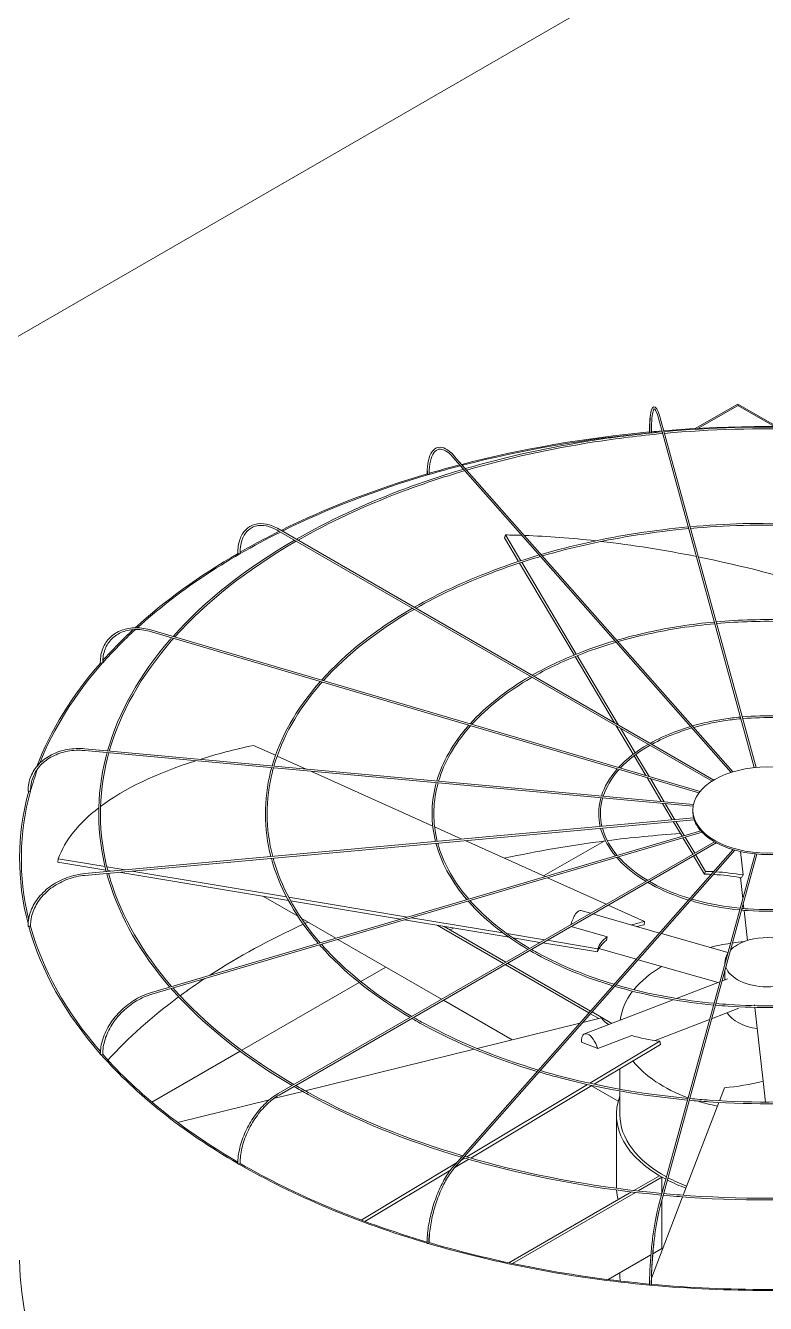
# Model space of a CAD drawing. Header units: millimetres. Extents: x -312439 to 477422, y -331570 to 212570.
# Drawn here: x 396874.3 to 397133.7, y 94180 to 94627.9 of the extents above; entities that cross this region are included whole.
import ezdxf

# ---------------------------------------------------------------- set-up
doc = ezdxf.new("R2010")
doc.units = ezdxf.units.MM

msp = doc.modelspace()

# ---------------------------------------------------------------- linework, layer by layer
at = {"color": 0, "linetype": 'Continuous', "lineweight": 0, "extrusion": (8.40036e-17, 0.816497, 0.57735)}
for p, q in [((397721.378, 95009.612), (395796.694, 93898.395)), ((397109.06, 94486.654), (397123.987, 94495.272)), ((397124.42, 94495.022), (397110.018, 94486.707)), ((397137.702, 94487.354), (397123.987, 94495.272)), ((397136.826, 94487.36), (397123.987, 94494.772)), ((397096.162, 94490.285), (397129.756, 94367.83)), ((397096.753, 94490.447), (397130.374, 94367.89)), ((397121.654, 94366.165), (397024.155, 94476.643)), ((397024.614, 94477.048), (397122.295, 94366.364)), ((396962.921, 94450.863), (397114.954, 94363.087)), ((396963.228, 94451.394), (397115.545, 94363.453)), ((397042.154, 94448.42), (397042.524, 94449.387)), ((397047.117, 94440.08), (397042.154, 94448.42)), ((397042.524, 94449.387), (397047.908, 94440.339)), ((397066.617, 94407.305), (397047.437, 94439.541)), ((397048.229, 94439.8), (397067.38, 94407.613)), ((397110.375, 94358.976), (396918.444, 94415.438)), ((397110.784, 94359.494), (396918.617, 94416.025)), ((397080.759, 94383.537), (397066.934, 94406.773)), ((397067.697, 94407.081), (397082.2, 94382.705)), ((397087.325, 94372.502), (397081.4, 94382.459)), ((397082.841, 94381.628), (397087.98, 94372.991)), ((396961.965, 94372.14), (396954.207, 94375.631)), ((397108.325, 94354.315), (396895.085, 94373.815)), ((397108.439, 94354.92), (396895.14, 94374.425)), ((396972.633, 94367.338), (396962.525, 94371.887)), ((397091.729, 94365.1), (397087.64, 94371.972)), ((397088.295, 94372.462), (397092.875, 94364.763)), ((397017.062, 94347.342), (396974.348, 94366.567)), ((397097.173, 94355.95), (397092.19, 94364.326)), ((397093.336, 94363.989), (397098.173, 94355.859)), ((397101.01, 94349.502), (397097.56, 94355.3)), ((397098.56, 94355.208), (397101.907, 94349.584)), ((397108.223, 94352.481), (397108.223, 94352.981)), ((397108.526, 94350.189), (396895.085, 94330.671)), ((397108.707, 94349.591), (396895.14, 94330.061)), ((397104.426, 94343.76), (397101.357, 94348.919)), ((397102.254, 94349.001), (397105.231, 94343.996)), ((397111.014, 94345.698), (396918.444, 94289.048)), ((397111.473, 94345.194), (396918.617, 94288.461)), ((397027.25, 94342.757), (397017.713, 94347.049)), ((397105.554, 94343.453), (397108.868, 94337.885)), ((397115.775, 94341.873), (396962.921, 94253.623)), ((396963.228, 94253.092), (397116.395, 94341.523)), ((397024.155, 94227.843), (397122.331, 94339.088)), ((397024.614, 94227.438), (397122.982, 94338.9)), ((397056.408, 94329.634), (397028.385, 94342.246)), ((397055.901, 94329.862), (397077.093, 94342.097)), ((397108.164, 94337.478), (397104.75, 94343.216)), ((396885.637, 94334.712), (396885.801, 94335.858)), ((396902.492, 94331.906), (396885.637, 94334.712)), ((396885.801, 94335.858), (396902.188, 94333.129)), ((397096.162, 94214.201), (397130.016, 94337.606)), ((397130.636, 94337.55), (397096.753, 94214.039)), ((397112.308, 94330.513), (397108.477, 94336.952)), ((397109.181, 94337.358), (397112.678, 94331.48)), ((397125.831, 94330.205), (397124.918, 94338.414)), ((396902.845, 94333.02), (396909.2, 94331.962)), ((396904.654, 94331.546), (396903.152, 94331.796)), ((396966.47, 94321.255), (396907.038, 94331.149)), ((396911.584, 94331.565), (396965.788, 94322.541)), ((397112.308, 94330.513), (397112.678, 94331.48)), ((397077.856, 94319.98), (397057.266, 94329.248)), ((397124.888, 94329.334), (397125.712, 94321.917)), ((396969.733, 94315.792), (396957.76, 94322.705)), ((396966.544, 94322.415), (397008.26, 94315.47)), ((397005.714, 94314.721), (396967.238, 94321.127)), ((397068.978, 94317.742), (397072.324, 94316.786)), ((397073.143, 94316.552), (397096.543, 94309.867)), ((397091.329, 94313.917), (397078.545, 94319.671)), ((397125.895, 94320.27), (397126.1, 94318.429)), ((397126.169, 94317.809), (397127.344, 94307.243)), ((396983.107, 94308.071), (396970.925, 94315.104)), ((397043.794, 94308.381), (397007.1, 94314.49)), ((397009.645, 94315.239), (397041.675, 94309.907)), ((397018.616, 94312.573), (397041.821, 94299.175)), ((397042.687, 94299.676), (397021.05, 94312.168)), ((397065.574, 94312.182), (397078.197, 94308.576)), ((397091.164, 94312.772), (397091.329, 94313.917)), ((397020.168, 94286.674), (396983.84, 94307.648)), ((397023.152, 94310.954), (397024.314, 94311.624)), ((397043.018, 94309.683), (397056.215, 94307.486)), ((397054.639, 94306.576), (397045.217, 94308.144)), ((397097.195, 94309.681), (397120.527, 94303.015)), ((397074.75, 94303.228), (397055.589, 94306.417)), ((397057.166, 94307.328), (397074.914, 94304.373)), ((397074.75, 94303.228), (397074.914, 94304.373)), ((397075.315, 94304.434), (397088.439, 94300.685)), ((397042.433, 94298.822), (397071.821, 94281.855)), ((397072.406, 94282.517), (397043.3, 94299.322)), ((397089.092, 94300.498), (397117.046, 94292.512)), ((397119.482, 94299.634), (397119.482, 94299.205)), ((396991.815, 94292.861), (397000.633, 94297.952)), ((397119.482, 94296.89), (397119.482, 94293.449)), ((396950.095, 94268.775), (396991.246, 94292.533)), ((397102.488, 94286.912), (397117.716, 94292.77)), ((397118.426, 94293.043), (397120.371, 94293.791)), ((397044.882, 94272.405), (397020.78, 94286.32)), ((397070.264, 94274.517), (397101.361, 94286.479)), ((397072.362, 94281.542), (397075.238, 94279.882)), ((397079.866, 94278.21), (397072.947, 94282.205)), ((397114.794, 94279.801), (397124.34, 94283.473)), ((397129.883, 94284.409), (397129.856, 94284.652)), ((397132.831, 94257.895), (397129.951, 94283.795)), ((397068.648, 94278.259), (397032.631, 94269.387)), ((397076.171, 94280.112), (397069.692, 94278.516)), ((397077.873, 94278.361), (397078.826, 94277.811)), ((397094.967, 94272.174), (397114.084, 94279.528)), ((397072.102, 94257.217), (397096.693, 94271.937)), ((397074.89, 94269.355), (397086.823, 94273.945)), ((397096.899, 94270.805), (397096.693, 94271.937)), ((396918.63, 94250.608), (396949.517, 94268.441)), ((397031.627, 94269.14), (396972.358, 94254.541)), ((397069.194, 94271.624), (397074.89, 94269.355)), ((397096.899, 94270.805), (397073.642, 94256.884)), ((397082.657, 94255.124), (397082.657, 94262.281)), ((396971.485, 94254.326), (396961.292, 94251.815)), ((397028.959, 94231.393), (397071.336, 94256.759)), ((397072.871, 94256.423), (397030.373, 94230.985)), ((397082.072, 94250.933), (397072.72, 94256.333)), ((397082.657, 94246.192), (397082.657, 94254.502)), ((397119.3, 94255.631), (397117.561, 94251.093)), ((397132.831, 94257.895), (397133.639, 94250.629)), ((396959.845, 94251.459), (396927.585, 94243.513)), ((397117.331, 94250.492), (397104.876, 94217.984)), ((397081.433, 94221.189), (397081.433, 94246.192)), ((396992.015, 94209.28), (397025.416, 94229.272)), ((397029.653, 94230.554), (397024.801, 94227.649)), ((397027.148, 94230.309), (397028.243, 94230.964)), ((397023.227, 94226.708), (396993.308, 94208.798)), ((397096.533, 94224.796), (397087.591, 94219.633)), ((397089.033, 94219.466), (397097.399, 94224.296)), ((397097.399, 94224.296), (397096.533, 94224.796)), ((397097.399, 94224.296), (397097.399, 94218.707)), ((397086.705, 94219.122), (397043.719, 94194.304)), ((397044.986, 94194.036), (397088.143, 94218.952)), ((397104.647, 94217.387), (397093.725, 94188.88)), ((397097.399, 94216.392), (397097.399, 94199.293)), ((397093.53, 94197.059), (397078.56, 94188.416)), ((397097.399, 94199.293), (397094.195, 94197.443)), ((397082.657, 94189.796), (397082.657, 94190.782)), ((397093.047, 94187.11), (397092.944, 94186.842))]:
    msp.add_line(p, q, dxfattribs=at)
at = {"color": 0, "linetype": 'Continuous', "lineweight": 0}
for centre, major_axis, ratio, start_param, end_param in [((397134.457, 94335.97), (-262.225, 0), 0.5773503, 4.5737285, 4.8518651), ((397134.457, 94335.97), (-262.225, 0), 0.5773503, 4.8709744, 5.1337903), ((397134.457, 94335.97), (-261.613, 0), 0.5773503, 4.8702538, 5.1336735), ((397093.352, 94485.477), (0.306, 0), 0.5773503, 3.1415927, 3.7072911), ((397093.4, 94485.303), (0.306, 0.001), 0.5647458, 3.2969897, 4.867786), ((397093.4, 94485.303), (0.306, 0.001), 0.5647458, 4.867786, 6.2831853), ((397134.457, 94335.97), (-261.613, 0), 0.5773503, 4.8601846, 4.8693633), ((397134.457, 94335.97), (-262.225, 0), 0.5773503, 4.8542575, 4.8684283), ((397134.457, 94335.97), (-261.613, 0), 0.5773503, 5.1364588, 5.1836819), ((397134.457, 94335.97), (-262.225, 0), 0.5773503, 5.1365691, 5.1818933), ((397134.457, 94335.97), (-262.225, 0), 0.5773503, 5.1849758, 5.420347), ((397134.457, 94335.97), (-261.613, 0), 0.5773503, 5.183912, 5.4201653), ((397015.371, 94470.849), (0.306, 0), 0.5773503, 3.1415927, 4.134446), ((397015.51, 94470.691), (0.306, 0.003), 0.5659728, 3.6079382, 5.1787345), ((397015.51, 94470.691), (0.306, 0.003), 0.5659728, 5.1787345, 6.2831853), ((397134.457, 94335.97), (-261.613, 0), 0.5773503, 5.4234857, 5.718128), ((397134.457, 94335.97), (-262.225, 0), 0.5773503, 5.4236595, 5.4949761), ((397134.828, 94294.254), (-236.033, 90.421), 0.5343599, 5.2814302, 5.3074736), ((397134.828, 94294.254), (-236.033, 90.421), 0.5343599, 5.1688261, 5.2776752), ((397134.828, 94294.254), (-236.033, 90.421), 0.5343599, 5.0198116, 5.1604272), ((397134.457, 94335.97), (-262.225, 0), 0.5773503, 5.4989549, 5.7196003), ((396949.036, 94443.023), (0.306, 0), 0.5773503, 3.1415927, 4.450555), ((396949.253, 94442.898), (0.306, 0.004), 0.5683066, 3.9193388, 5.4901351), ((396949.253, 94442.898), (0.306, 0.004), 0.5683066, 5.4901351, 6.2831853), ((397134.828, 94294.254), (-236.033, 90.421), 0.5343599, 4.8289255, 5.0170065), ((397134.457, 94335.97), (-261.613, 0), 0.5773503, 5.7230202, 5.8115447), ((397134.457, 94335.97), (-262.225, 0), 0.5773503, 5.7247725, 5.8068149), ((397134.457, 94335.97), (-262.225, 0), 0.5773503, 5.8129334, 6.0685314), ((397134.457, 94335.97), (-261.613, 0), 0.5773503, 5.8119417, 6.0598961), ((396900.841, 94404.725), (0.306, 0), 0.5773503, 3.1415927, 4.7647143), ((396901.114, 94404.645), (0.306, 0.005), 0.5715189, 4.2314546, 5.8022509), ((396901.114, 94404.645), (0.306, 0.005), 0.5715189, 5.8022509, 6.2831853), ((397134.622, 94294.432), (-250.189, 35.961), 0.3284711, 5.5638228, 5.6785471), ((397134.622, 94294.432), (-250.189, 35.961), 0.3284711, 5.6885713, 5.965771), ((397134.457, 94335.97), (-261.613, 0), 0.5773503, 6.0736106, 6.1250005), ((397134.457, 94335.97), (-262.225, 0), 0.5773503, 6.126925, 6.4343205), ((397134.457, 94335.97), (-261.613, 0), 0.5773503, 6.1262297, 6.4235661), ((396875.504, 94359.702), (0.306, 0), 0.5773503, 3.1415927, 5.0788735), ((396875.806, 94359.675), (0.306, 0.006), 0.5752952, 4.5444916, 6.1152879), ((396875.806, 94359.675), (0.306, 0.006), 0.5752952, 6.1152879, 6.2831853), ((397134.622, 94294.432), (-250.189, 35.961), 0.3284711, 5.9728515, 6.2156373), ((397134.349, 94352.481), (-26.126, 0), 0.5773503, 0, 0.1535113), ((397134.349, 94352.481), (-26.126, 0), 0.5773503, 0.160648, 0.4676706), ((397134.457, 94194.73), (-261.613, 0), 0.5773503, 4.8296672, 4.9289778), ((397134.349, 94352.481), (-26.126, 0), 0.5773503, 0.4748072, 0.7818298), ((397134.457, 94194.73), (-261.613, 0), 0.5773503, 4.9315023, 5.0730373), ((397134.349, 94352.481), (-26.126, 0), 0.5773503, 0.7889665, 1.0959891), ((397134.349, 94352.481), (-26.126, 0), 0.5773503, 1.1031258, 1.4101484), ((397134.349, 94352.481), (-26.126, 0), 0.5773503, 1.417285, 1.7243076), ((397134.457, 94293.287), (-56.639, 21.698), 0.5343599, 5.2632147, 5.3074736), ((397134.828, 94294.254), (56.639, -21.698), 0.5343599, 2.113134, 2.1658809), ((397134.457, 94293.287), (-56.639, 21.698), 0.5343599, 5.0728277, 5.2488944), ((397134.828, 94294.254), (56.639, -21.698), 0.5343599, 1.92896, 2.0989228), ((397067.459, 94312.427), (1.518, 5.315), 0.3621096, 0, 1.5955332), ((396875.504, 94312.363), (0.306, 0), 0.5773503, 3.1415927, 5.3930328), ((397134.457, 94335.97), (-262.225, 0), 0.5773503, 0.15775, 0.4689102), ((396875.806, 94312.391), (0.306, 0.006), 0.5792658, 4.8585762, 6.2831853), ((397134.457, 94335.97), (-261.613, 0), 0.5773503, 0.1573017, 0.4645126), ((397134.457, 94194.73), (-261.613, 0), 0.5773503, 5.3840325, 5.5566031), ((397134.457, 94194.73), (-261.613, 0), 0.5773503, 5.3759613, 5.381266), ((397134.622, 94294.432), (-60.036, 8.629), 0.3284711, 5.5638228, 5.6832782), ((397134.457, 94293.287), (-60.036, 8.629), 0.3284711, 5.5638228, 5.6281345), ((397134.622, 94294.432), (-60.036, 8.629), 0.3284711, 5.9787164, 6.2156373), ((397134.457, 94299.634), (-14.976, 0), 0.5773503, 3.6916997, 5.4977871), ((397134.457, 94293.287), (-60.036, 8.629), 0.3284711, 5.9809914, 6.2156373), ((397134.457, 94277.322), (-51.8, 0), 0.5773503, 4.9668384, 5.1151413), ((397134.457, 94299.634), (-14.976, 0), 0.5773503, 5.4977871, 5.7722245), ((397134.457, 94277.322), (-51.8, 0), 0.5773503, 4.8725497, 4.9536635), ((397134.457, 94299.634), (-14.976, 0), 0.5773503, 5.9253681, 6.3268432), ((397134.457, 94277.322), (-51.8, 0), 0.5773503, 5.5125312, 5.8454489), ((397134.457, 94299.634), (-14.976, 0), 0.5773503, 0.1968015, 2.9056449), ((397134.457, 94194.73), (-261.613, 0), 0.5773503, 5.5668053, 5.6187776), ((397134.457, 94194.73), (-261.613, 0), 0.5773503, 5.6218563, 5.7966666), ((397134.457, 94277.322), (-51.8, 0), 0.5773503, 5.864801, 6.2160224), ((397134.457, 94284.727), (-14.976, 0), 0.5773503, 0.3310244, 1.3226651), ((397134.252, 94294.418), (-59.674, -10.853), 0.3443205, 0.1772511, 0.3142745), ((397072.248, 94269.358), (-1.984, 5.159), 0.4527097, 4.5393785, 7.2340672), ((397134.252, 94294.418), (-59.674, -10.853), 0.3443205, 0.5921448, 0.8290657), ((396900.841, 94267.341), (0.306, 0), 0.5773503, 3.1415927, 5.7071921), ((397134.457, 94335.97), (-262.225, 0), 0.5773503, 0.4717795, 0.7837457), ((396901.114, 94267.421), (0.306, 0.005), 0.5830421, 5.1737369, 6.2831853), ((397134.457, 94335.97), (-261.613, 0), 0.5773503, 0.4715588, 0.781436), ((397134.457, 94277.322), (-51.8, 0), 0.5773503, 0.4237953, 1.0021877), ((397134.087, 94294.226), (-56.425, -22.248), 0.5660586, 1.0925617, 1.3294826), ((397134.457, 94246.192), (-53.025, 0), 0.5773503, 6.0678252, 7.1147249), ((397134.457, 94277.322), (-51.8, 0), 0.5773503, 1.0153625, 1.0203014), ((397134.457, 94277.322), (-51.8, 0), 0.5773503, 1.0757224, 1.2236785), ((397134.457, 94246.192), (51.8, 0), 0.5773503, 3.1415927, 3.9574848), ((396949.036, 94229.042), (0.306, 0), 0.5773503, 3.1415927, 6.0213513), ((397134.457, 94335.97), (-262.225, 0), 0.5773503, 0.7858257, 1.0981183), ((396949.253, 94229.167), (0.306, 0.004), 0.5862544, 5.4898935, 6.2831853), ((397134.457, 94335.97), (-261.613, 0), 0.5773503, 0.7858227, 1.096892), ((397134.457, 94246.192), (-53.025, 0), 0.5773503, 0.8456372, 1.0001122), ((397134.457, 94246.192), (51.8, 0), 0.5773503, 3.9720631, 4.1329788), ((397134.457, 94221.189), (53.025, 0), 0.5773503, 3.1415927, 3.1671433), ((397134.457, 94221.189), (53.025, 0), 0.5773503, 3.1875095, 3.2970925), ((397015.371, 94201.217), (-0.306, 0), 0.5773503, 0, 3.1415927), ((397134.457, 94335.97), (-262.225, 0), 0.5773503, 1.0998851, 1.4125333), ((397015.51, 94201.374), (-0.306, -0.003), 0.5885883, 2.6652649, 3.1415927), ((397134.457, 94335.97), (-261.613, 0), 0.5773503, 1.1000981, 1.4118355), ((397134.457, 94221.189), (53.025, 0), 0.5773503, 3.9385413, 3.9453811), ((397134.457, 94195.23), (262.225, 0), 0.5773503, 3.1415927, 5.4977871), ((397134.457, 94189.796), (51.8, 0), 0.5773503, 3.1415927, 3.2048035), ((397093.352, 94186.588), (-0.306, 0), 0.5773503, 0, 3.1415927), ((397093.4, 94186.763), (-0.306, -0.001), 0.5898153, 2.9827557, 3.1415927), ((397134.457, 94335.97), (-261.613, 0), 0.5773503, 1.41439, 1.726367), ((397134.457, 94335.97), (-262.225, 0), 0.5773503, 1.4139544, 1.727034)]:
    msp.add_ellipse(centre, major_axis=major_axis, ratio=ratio, start_param=start_param, end_param=end_param, dxfattribs=at)
msp.add_ellipse((397134.349, 94352.981), major_axis=(26.126, 0), ratio=0.5773503, dxfattribs=at)
for points, knots in [([(397093.046, 94485.477), (397093.046, 94487.181), (397093.097, 94488.698), (397093.3, 94491.216), (397093.45, 94492.216), (397093.851, 94493.638), (397094.077, 94494.153), (397094.862, 94494.268), (397095.11, 94494.121), (397095.662, 94493.535), (397095.969, 94492.881), (397096.449, 94491.499), (397096.601, 94491.001), (397096.753, 94490.447)], [4.712389, 4.712389, 4.712389, 4.712389, 5.0265482, 5.0265482, 5.3407075, 5.3407075, 5.6548668, 5.6548668, 5.8236028, 5.8236028, 6.1377621, 6.1377621, 6.2831853, 6.2831853, 6.2831853, 6.2831853]), ([(397093.428, 94491.613), (397093.418, 94491.553), (397093.41, 94491.491), (397093.258, 94490.404), (397093.163, 94489.1), (397093.1, 94486.863), (397093.091, 94486.103), (397093.094, 94485.302)], [1.10131175, 1.10131175, 1.10131175, 1.10131175, 1.12076762, 1.12076762, 1.43803566, 1.43803566, 1.5863026, 1.5863026, 1.5863026, 1.5863026]), ([(397096.162, 94490.285), (397095.844, 94491.445), (397095.525, 94492.337), (397094.969, 94493.418), (397094.719, 94493.568), (397094.693, 94493.568), (397094.488, 94493.419), (397094.136, 94492.254), (397093.991, 94491.404), (397093.781, 94489.161), (397093.719, 94487.731), (397093.706, 94485.842), (397093.705, 94485.575), (397093.706, 94485.304)], [0, 0, 0, 0, 0.3152669, 0.3152669, 0.6094726, 0.6094726, 0.9267406, 0.9267406, 1.2208373, 1.2208373, 1.5356304, 1.5356304, 1.5863402, 1.5863402, 1.5863402, 1.5863402]), ([(397170.606, 94485.567), (397163.112, 94486.245), (397155.56, 94486.713), (397131.332, 94487.528), (397114.574, 94487.058), (397098.092, 94485.567)], [5.342386, 5.342386, 5.342386, 5.342386, 5.43953692, 5.43953692, 5.65318828, 5.65318828, 5.65318828, 5.65318828]), ([(397170.442, 94484.967), (397162.924, 94485.645), (397155.348, 94486.111), (397131.229, 94486.91), (397114.607, 94486.441), (397098.256, 94484.967)], [5.34285963, 5.34285963, 5.34285963, 5.34285963, 5.44045758, 5.44045758, 5.65271466, 5.65271466, 5.65271466, 5.65271466]), ([(397097.472, 94485.511), (397089.465, 94484.774), (397081.525, 94483.797), (397058.098, 94480.171), (397042.936, 94476.823), (397028.529, 94472.612)], [5.65586592, 5.65586592, 5.65586592, 5.65586592, 5.75969853, 5.75969853, 5.96646224, 5.96646224, 5.96646224, 5.96646224]), ([(397097.637, 94484.911), (397089.56, 94484.17), (397081.55, 94483.184), (397058.229, 94479.566), (397043.233, 94476.258), (397028.977, 94472.104)], [5.65539644, 5.65539644, 5.65539644, 5.65539644, 5.76029586, 5.76029586, 5.96514032, 5.96514032, 5.96514032, 5.96514032]), ([(397015.065, 94470.849), (397015.065, 94472.564), (397015.215, 94474.113), (397015.812, 94476.739), (397016.256, 94477.817), (397017.437, 94479.402), (397018.186, 94479.908), (397019.826, 94480.192), (397020.686, 94480.019), (397022.499, 94479.099), (397023.464, 94478.313), (397024.488, 94477.19), (397024.551, 94477.12), (397024.614, 94477.048)], [4.712389, 4.712389, 4.712389, 4.712389, 5.0265482, 5.0265482, 5.3407075, 5.3407075, 5.6548668, 5.6548668, 5.9484515, 5.9484515, 6.2626108, 6.2626108, 6.2831853, 6.2831853, 6.2831853, 6.2831853]), ([(397024.155, 94476.643), (397023.24, 94477.679), (397022.332, 94478.445), (397020.649, 94479.367), (397019.883, 94479.523), (397018.542, 94479.288), (397017.945, 94478.894), (397016.918, 94477.495), (397016.501, 94476.491), (397015.949, 94473.988), (397015.809, 94472.497), (397015.815, 94470.79), (397015.816, 94470.742), (397015.816, 94470.694)], [0, 0, 0, 0, 0.3146448, 0.3146448, 0.6289116, 0.6289116, 0.9461796, 0.9461796, 1.2634477, 1.2634477, 1.5772832, 1.5772832, 1.5863402, 1.5863402, 1.5863402, 1.5863402]), ([(397027.881, 94472.421), (397020.207, 94470.161), (397012.749, 94467.656), (396992.517, 94459.968), (396980.34, 94454.26), (396969.263, 94447.909)], [5.96956861, 5.96956861, 5.96956861, 5.96956861, 6.07987049, 6.07987049, 6.27966483, 6.27966483, 6.27966483, 6.27966483]), ([(397028.328, 94471.914), (397020.555, 94469.632), (397013.003, 94467.099), (396992.853, 94459.437), (396980.827, 94453.809), (396969.877, 94447.555)], [5.96825255, 5.96825255, 5.96825255, 5.96825255, 6.08012371, 6.08012371, 6.27780239, 6.27780239, 6.27780239, 6.27780239]), ([(397015.213, 94471.703), (397015.207, 94471.499), (397015.204, 94471.292), (397015.202, 94470.953), (397015.203, 94470.822), (397015.204, 94470.69)], [7.805980691, 7.805980691, 7.805980691, 7.805980691, 7.845140151, 7.845140151, 7.869416781, 7.869416781, 7.869416781, 7.869416781]), ([(396948.73, 94443.023), (396948.73, 94444.749), (396948.966, 94446.344), (396949.9, 94449.123), (396950.598, 94450.307), (396952.397, 94452.127), (396953.495, 94452.763), (396955.963, 94453.414), (396957.33, 94453.431), (396960.195, 94452.862), (396961.694, 94452.274), (396963.201, 94451.409), (396963.214, 94451.401), (396963.228, 94451.394)], [0, 0, 0, 0, 0.3141593, 0.3141593, 0.6283185, 0.6283185, 0.9411039, 0.9411039, 1.2538555, 1.2538555, 1.5680148, 1.5680148, 1.5707963, 1.5707963, 1.5707963, 1.5707963]), ([(396962.921, 94450.863), (396961.484, 94451.693), (396960.052, 94452.254), (396957.353, 94452.789), (396956.086, 94452.764), (396953.835, 94452.15), (396952.848, 94451.563), (396951.225, 94449.869), (396950.59, 94448.761), (396949.745, 94446.113), (396949.536, 94444.576), (396949.559, 94442.902)], [4.712389, 4.712389, 4.712389, 4.712389, 5.029657, 5.029657, 5.3469251, 5.3469251, 5.6641931, 5.6641931, 5.9814611, 5.9814611, 6.2987292, 6.2987292, 6.2987292, 6.2987292]), ([(397106.615, 94452.183), (397100.63, 94451.631), (397094.694, 94450.9), (397077.178, 94448.19), (397065.839, 94445.69), (397055.062, 94442.547)], [5.65618024, 5.65618024, 5.65618024, 5.65618024, 5.75959703, 5.75959703, 5.96555925, 5.96555925, 5.96555925, 5.96555925]), ([(397106.78, 94451.583), (397100.724, 94451.026), (397094.719, 94450.287), (397077.309, 94447.585), (397066.136, 94445.125), (397055.51, 94442.039)], [5.6555551, 5.6555551, 5.6555551, 5.6555551, 5.760393, 5.760393, 5.9637948, 5.9637948, 5.9637948, 5.9637948]), ([(397161.463, 94452.239), (397155.88, 94452.742), (397150.254, 94453.09), (397132.137, 94453.701), (397119.583, 94453.352), (397107.235, 94452.239)], [5.34296141, 5.34296141, 5.34296141, 5.34296141, 5.43938168, 5.43938168, 5.65261288, 5.65261288, 5.65261288, 5.65261288]), ([(397161.299, 94451.639), (397155.692, 94452.142), (397150.042, 94452.488), (397132.034, 94453.083), (397119.616, 94452.735), (397107.399, 94451.639)], [5.34359392, 5.34359392, 5.34359392, 5.34359392, 5.44060854, 5.44060854, 5.65198037, 5.65198037, 5.65198037, 5.65198037]), ([(397054.413, 94442.357), (397048.663, 94440.662), (397043.074, 94438.785), (397027.953, 94433.04), (397018.863, 94428.784), (397010.586, 94424.051)], [5.96969757, 5.96969757, 5.96969757, 5.96969757, 6.07982614, 6.07982614, 6.27841616, 6.27841616, 6.27841616, 6.27841616]), ([(397054.861, 94441.85), (397049.01, 94440.133), (397043.327, 94438.227), (397028.289, 94432.509), (397019.349, 94428.333), (397011.201, 94423.696)], [5.96794353, 5.96794353, 5.96794353, 5.96794353, 6.08016355, 6.08016355, 6.27592849, 6.27592849, 6.27592849, 6.27592849]), ([(397152.324, 94418.922), (397148.65, 94419.251), (397144.95, 94419.478), (397132.94, 94419.886), (397124.59, 94419.657), (397116.375, 94418.922)], [5.34408303, 5.34408303, 5.34408303, 5.34408303, 5.43906993, 5.43906993, 5.65149126, 5.65149126, 5.65149126, 5.65149126]), ([(396900.535, 94404.725), (396900.535, 94406.457), (396900.834, 94408.107), (396902.01, 94411.077), (396902.886, 94412.396), (396905.127, 94414.563), (396906.491, 94415.411), (396909.562, 94416.552), (396911.269, 94416.846), (396914.857, 94416.859), (396916.739, 94416.578), (396918.617, 94416.025)], [4.712389, 4.712389, 4.712389, 4.712389, 5.0265482, 5.0265482, 5.3407075, 5.3407075, 5.6548668, 5.6548668, 5.969026, 5.969026, 6.2831853, 6.2831853, 6.2831853, 6.2831853]), ([(396918.444, 94415.438), (396916.628, 94415.972), (396914.816, 94416.239), (396911.381, 94416.215), (396909.76, 94415.926), (396906.867, 94414.826), (396905.597, 94414.016), (396903.522, 94411.958), (396902.718, 94410.709), (396901.653, 94407.886), (396901.392, 94406.311), (396901.42, 94404.65)], [0, 0, 0, 0, 0.317268, 0.317268, 0.6345361, 0.6345361, 0.9518041, 0.9518041, 1.2690722, 1.2690722, 1.5863402, 1.5863402, 1.5863402, 1.5863402]), ([(397115.755, 94418.866), (397111.792, 94418.499), (397107.861, 94418.014), (397096.255, 94416.22), (397088.737, 94414.568), (397081.587, 94412.491)], [5.65683386, 5.65683386, 5.65683386, 5.65683386, 5.75939254, 5.75939254, 5.96383461, 5.96383461, 5.96383461, 5.96383461]), ([(397115.92, 94418.266), (397111.886, 94417.895), (397107.887, 94417.401), (397096.386, 94415.615), (397089.034, 94414.002), (397082.035, 94411.983)], [5.65589869, 5.65589869, 5.65589869, 5.65589869, 5.76058509, 5.76058509, 5.96118261, 5.96118261, 5.96118261, 5.96118261]), ([(397152.159, 94418.322), (397148.462, 94418.651), (397144.738, 94418.877), (397132.837, 94419.268), (397124.623, 94419.04), (397116.539, 94418.322)], [5.34503474, 5.34503474, 5.34503474, 5.34503474, 5.44090812, 5.44090812, 5.65053954, 5.65053954, 5.65053954, 5.65053954]), ([(396925.585, 94413.337), (396925.36, 94413.082), (396925.136, 94412.826), (396914.296, 94400.357), (396906.898, 94387.202), (396903.063, 94373.7)], [0.31387846, 0.31387846, 0.31387846, 0.31387846, 0.32022171, 0.32022171, 0.6228537, 0.6228537, 0.6228537, 0.6228537]), ([(396926.234, 94413.146), (396925.961, 94412.839), (396925.69, 94412.531), (396914.859, 94400.085), (396907.505, 94387.029), (396903.683, 94373.643)], [0.31209175, 0.31209175, 0.31209175, 0.31209175, 0.31977769, 0.31977769, 0.62202139, 0.62202139, 0.62202139, 0.62202139]), ([(397080.938, 94412.301), (397077.113, 94411.173), (397073.395, 94409.924), (397063.385, 94406.121), (397057.378, 94403.316), (397051.9, 94400.198)], [5.97003164, 5.97003164, 5.97003164, 5.97003164, 6.07973571, 6.07973571, 6.27604568, 6.27604568, 6.27604568, 6.27604568]), ([(397081.385, 94411.794), (397077.461, 94410.644), (397073.649, 94409.367), (397063.721, 94405.591), (397057.865, 94402.865), (397052.515, 94399.843)], [5.96740299, 5.96740299, 5.96740299, 5.96740299, 6.08024114, 6.08024114, 6.27230164, 6.27230164, 6.27230164, 6.27230164]), ([(396977.651, 94398.021), (396977.474, 94397.821), (396977.299, 94397.621), (396969.205, 94388.309), (396963.669, 94378.497), (396960.773, 94368.423)], [0.31368489, 0.31368489, 0.31368489, 0.31368489, 0.32029533, 0.32029533, 0.62093354, 0.62093354, 0.62093354, 0.62093354]), ([(396978.3, 94397.83), (396978.076, 94397.578), (396977.854, 94397.325), (396969.768, 94388.036), (396964.277, 94378.324), (396961.394, 94368.366)], [0.31130083, 0.31130083, 0.31130083, 0.31130083, 0.31970361, 0.31970361, 0.61980435, 0.61980435, 0.61980435, 0.61980435]), ([(397124.895, 94385.549), (397122.954, 94385.367), (397121.03, 94385.129), (397115.332, 94384.25), (397111.635, 94383.445), (397108.113, 94382.435)], [5.65878241, 5.65878241, 5.65878241, 5.65878241, 5.75876753, 5.75876753, 5.95869527, 5.95869527, 5.95869527, 5.95869527]), ([(397125.059, 94384.949), (397123.049, 94384.763), (397121.055, 94384.516), (397115.463, 94383.645), (397111.932, 94382.879), (397108.562, 94381.926)], [5.65692719, 5.65692719, 5.65692719, 5.65692719, 5.76114351, 5.76114351, 5.95335964, 5.95335964, 5.95335964, 5.95335964]), ([(397143.184, 94385.605), (397141.421, 94385.759), (397139.646, 94385.867), (397133.744, 94386.071), (397129.597, 94385.962), (397125.514, 94385.605)], [5.34742678, 5.34742678, 5.34742678, 5.34742678, 5.43812478, 5.43812478, 5.64814751, 5.64814751, 5.64814751, 5.64814751]), ([(397143.019, 94385.005), (397141.233, 94385.159), (397139.434, 94385.265), (397133.642, 94385.453), (397129.63, 94385.346), (397125.679, 94385.005)], [5.34934775, 5.34934775, 5.34934775, 5.34934775, 5.44178794, 5.44178794, 5.64622654, 5.64622654, 5.64622654, 5.64622654]), ([(397029.708, 94382.706), (397029.584, 94382.565), (397029.46, 94382.424), (397024.111, 94376.268), (397020.437, 94369.796), (397018.482, 94363.146)], [0.31344956, 0.31344956, 0.31344956, 0.31344956, 0.32044212, 0.32044212, 0.61727915, 0.61727915, 0.61727915, 0.61727915]), ([(397030.358, 94382.515), (397030.185, 94382.322), (397030.014, 94382.128), (397024.675, 94375.996), (397021.045, 94369.623), (397019.104, 94363.089)], [0.30986952, 0.30986952, 0.30986952, 0.30986952, 0.31955549, 0.31955549, 0.6155298, 0.6155298, 0.6155298, 0.6155298]), ([(397107.463, 94382.246), (397105.564, 94381.684), (397103.718, 94381.063), (397098.818, 94379.203), (397095.894, 94377.848), (397093.216, 94376.345)], [5.97102709, 5.97102709, 5.97102709, 5.97102709, 6.0794509, 6.0794509, 6.26898955, 6.26898955, 6.26898955, 6.26898955]), ([(397107.91, 94381.739), (397105.912, 94381.155), (397103.972, 94380.506), (397099.154, 94378.673), (397096.382, 94377.397), (397093.834, 94375.988)], [5.96578422, 5.96578422, 5.96578422, 5.96578422, 6.08045705, 6.08045705, 6.26142742, 6.26142742, 6.26142742, 6.26142742]), ([(396875.197, 94359.702), (396875.197, 94361.439), (396875.53, 94363.146), (396876.829, 94366.333), (396877.795, 94367.81), (396880.259, 94370.389), (396881.758, 94371.49), (396885.138, 94373.211), (396887.019, 94373.831), (396890.98, 94374.533), (396893.061, 94374.615), (396895.14, 94374.425)], [4.712389, 4.712389, 4.712389, 4.712389, 5.0265482, 5.0265482, 5.3407075, 5.3407075, 5.6548668, 5.6548668, 5.969026, 5.969026, 6.2831853, 6.2831853, 6.2831853, 6.2831853]), ([(396895.085, 94373.815), (396893.069, 94373.999), (396891.055, 94373.917), (396887.231, 94373.228), (396885.422, 94372.623), (396882.191, 94370.952), (396880.769, 94369.887), (396878.45, 94367.408), (396877.553, 94365.995), (396876.369, 94362.956), (396876.081, 94361.332), (396876.112, 94359.681)], [6.2831853, 6.2831853, 6.2831853, 6.2831853, 6.6004533, 6.6004533, 6.9177214, 6.9177214, 7.2349894, 7.2349894, 7.5522575, 7.5522575, 7.8695255, 7.8695255, 7.8695255, 7.8695255]), ([(396902.895, 94373.1), (396902.735, 94372.523), (396902.582, 94371.945), (396899.084, 94358.125), (396899.151, 94344.591), (396902.633, 94331.362)], [0.6273321, 0.6273321, 0.6273321, 0.6273321, 0.64026634, 0.64026634, 0.9362265, 0.9362265, 0.9362265, 0.9362265]), ([(396903.514, 94373.044), (396903.352, 94372.459), (396903.196, 94371.873), (396899.694, 94358.088), (396899.762, 94344.606), (396903.252, 94331.418)], [0.62653255, 0.62653255, 0.62653255, 0.62653255, 0.63973087, 0.63973087, 0.93697289, 0.93697289, 0.93697289, 0.93697289]), ([(396960.604, 94367.823), (396960.479, 94367.372), (396960.359, 94366.92), (396957.747, 94356.595), (396957.779, 94346.505), (396960.338, 94336.638)], [0.62689443, 0.62689443, 0.62689443, 0.62689443, 0.64035432, 0.64035432, 0.93404611, 0.93404611, 0.93404611, 0.93404611]), ([(396961.224, 94367.767), (396961.096, 94367.308), (396960.974, 94366.848), (396958.357, 94356.558), (396958.391, 94346.52), (396960.956, 94336.695)], [0.62582334, 0.62582334, 0.62582334, 0.62582334, 0.63964072, 0.63964072, 0.93502054, 0.93502054, 0.93502054, 0.93502054]), ([(397081.766, 94367.392), (397081.693, 94367.31), (397081.62, 94367.227), (397079.017, 94364.227), (397077.206, 94361.094), (397076.195, 94357.868)], [0.31275087, 0.31275087, 0.31275087, 0.31275087, 0.32087906, 0.32087906, 0.60646372, 0.60646372, 0.60646372, 0.60646372]), ([(397082.416, 94367.201), (397082.295, 94367.066), (397082.175, 94366.931), (397079.582, 94363.957), (397077.815, 94360.921), (397076.82, 94357.811)], [0.30556743, 0.30556743, 0.30556743, 0.30556743, 0.31911145, 0.31911145, 0.60263629, 0.60263629, 0.60263629, 0.60263629]), ([(397018.311, 94362.546), (397018.221, 94362.225), (397018.136, 94361.903), (397016.41, 94355.073), (397016.408, 94348.423), (397018.047, 94341.915)], [0.62618978, 0.62618978, 0.62618978, 0.62618978, 0.64052907, 0.64052907, 0.92987427, 0.92987427, 0.92987427, 0.92987427]), ([(397018.931, 94362.49), (397018.838, 94362.161), (397018.75, 94361.831), (397017.02, 94355.036), (397017.02, 94348.437), (397018.665, 94341.972)], [0.62457061, 0.62457061, 0.62457061, 0.62457061, 0.6394598, 0.6394598, 0.93127617, 0.93127617, 0.93127617, 0.93127617]), ([(397076.017, 94357.27), (397075.963, 94357.078), (397075.912, 94356.885), (397075.072, 94353.551), (397075.038, 94350.341), (397075.763, 94347.193)], [0.62410482, 0.62410482, 0.62410482, 0.62410482, 0.64104385, 0.64104385, 0.91753144, 0.91753144, 0.91753144, 0.91753144]), ([(397076.638, 94357.213), (397076.58, 94357.013), (397076.526, 94356.814), (397075.683, 94353.514), (397075.65, 94350.355), (397076.379, 94347.249)], [0.62079185, 0.62079185, 0.62079185, 0.62079185, 0.63891194, 0.63891194, 0.91997787, 0.91997787, 0.91997787, 0.91997787]), ([(397075.911, 94346.592), (397075.98, 94346.327), (397076.054, 94346.064), (397077.069, 94342.712), (397078.737, 94339.704), (397081.07, 94336.889)], [0.93516687, 0.93516687, 0.93516687, 0.93516687, 0.95843835, 0.95843835, 1.2316048, 1.2316048, 1.2316048, 1.2316048]), ([(397076.529, 94346.648), (397076.598, 94346.39), (397076.672, 94346.132), (397077.688, 94342.836), (397079.36, 94339.866), (397081.711, 94337.077)], [0.93813971, 0.93813971, 0.93813971, 0.93813971, 0.96156851, 0.96156851, 1.23828559, 1.23828559, 1.23828559, 1.23828559]), ([(397018.204, 94341.315), (397018.326, 94340.856), (397018.457, 94340.398), (397020.535, 94333.567), (397024.054, 94327.361), (397029.004, 94321.572)], [0.93878416, 0.93878416, 0.93878416, 0.93878416, 0.9592157, 0.9592157, 1.24402203, 1.24402203, 1.24402203, 1.24402203]), ([(397018.823, 94341.371), (397018.945, 94340.918), (397019.076, 94340.466), (397021.155, 94333.692), (397024.678, 94327.524), (397029.649, 94321.762)], [0.94031776, 0.94031776, 0.94031776, 0.94031776, 0.96078603, 0.96078603, 1.24747633, 1.24747633, 1.24747633, 1.24747633]), ([(396960.497, 94336.038), (396960.673, 94335.384), (396960.861, 94334.732), (396964.001, 94324.422), (396969.372, 94315.019), (396976.944, 94306.258)], [0.94000678, 0.94000678, 0.94000678, 0.94000678, 0.95947637, 0.95947637, 1.24820492, 1.24820492, 1.24820492, 1.24820492]), ([(396961.116, 94336.094), (396961.292, 94335.447), (396961.479, 94334.8), (396964.621, 94324.548), (396969.997, 94315.182), (396977.59, 94306.448)], [0.94103976, 0.94103976, 0.94103976, 0.94103976, 0.9605244, 0.9605244, 1.25053309, 1.25053309, 1.25053309, 1.25053309]), ([(397081.503, 94336.378), (397081.749, 94336.093), (397082.002, 94335.81), (397084.808, 94332.778), (397088.003, 94330.234), (397091.728, 94327.989)], [1.24820371, 1.24820371, 1.24820371, 1.24820371, 1.27608724, 1.27608724, 1.54927756, 1.54927756, 1.54927756, 1.54927756]), ([(397082.149, 94336.568), (397082.402, 94336.281), (397082.662, 94335.995), (397085.46, 94333.028), (397088.634, 94330.539), (397092.335, 94328.34)], [1.2552022, 1.2552022, 1.2552022, 1.2552022, 1.28394226, 1.28394226, 1.55644282, 1.55644282, 1.55644282, 1.55644282]), ([(396875.197, 94312.363), (396875.197, 94314.099), (396875.53, 94315.864), (396876.824, 94319.274), (396877.785, 94320.919), (396880.237, 94323.934), (396881.729, 94325.303), (396885.096, 94327.634), (396886.972, 94328.595), (396890.927, 94330.019), (396893.005, 94330.481), (396895.085, 94330.671)], [4.712389, 4.712389, 4.712389, 4.712389, 5.0265482, 5.0265482, 5.3407075, 5.3407075, 5.6548668, 5.6548668, 5.969026, 5.969026, 6.2831853, 6.2831853, 6.2831853, 6.2831853]), ([(396895.14, 94330.061), (396893.125, 94329.877), (396891.109, 94329.426), (396887.278, 94328.036), (396885.464, 94327.097), (396882.22, 94324.827), (396880.791, 94323.496), (396878.46, 94320.578), (396877.558, 94318.991), (396876.369, 94315.723), (396876.081, 94314.042), (396876.112, 94312.396)], [0, 0, 0, 0, 0.317268, 0.317268, 0.6345361, 0.6345361, 0.9518041, 0.9518041, 1.2690722, 1.2690722, 1.5863402, 1.5863402, 1.5863402, 1.5863402]), ([(396902.793, 94330.761), (396903.022, 94329.917), (396903.265, 94329.074), (396907.468, 94315.285), (396914.695, 94302.681), (396924.893, 94290.945)], [0.94070481, 0.94070481, 0.94070481, 0.94070481, 0.95960699, 0.95960699, 1.25038008, 1.25038008, 1.25038008, 1.25038008]), ([(396903.413, 94330.818), (396903.641, 94329.98), (396903.884, 94329.142), (396908.088, 94315.411), (396915.32, 94302.845), (396925.539, 94291.136)], [0.94148414, 0.94148414, 0.94148414, 0.94148414, 0.96039344, 0.96039344, 1.25213605, 1.25213605, 1.25213605, 1.25213605]), ([(397125.331, 94329.26), (397125.436, 94329.534), (397125.576, 94329.812), (397125.776, 94330.124), (397125.803, 94330.165), (397125.831, 94330.205)], [0, 0, 0, 0, 1.7008868, 1.7008868, 1.9577529, 1.9577529, 1.9577529, 1.9577529]), ([(397092.332, 94327.631), (397092.781, 94327.368), (397093.237, 94327.109), (397097.601, 94324.715), (397102.006, 94322.887), (397106.753, 94321.437)], [1.5639266, 1.5639266, 1.5639266, 1.5639266, 1.59638594, 1.59638594, 1.86940636, 1.86940636, 1.86940636, 1.86940636]), ([(397092.943, 94327.984), (397093.389, 94327.726), (397093.842, 94327.474), (397098.158, 94325.14), (397102.51, 94323.357), (397107.199, 94321.942)], [1.5712561, 1.5712561, 1.5712561, 1.5712561, 1.60358263, 1.60358263, 1.87454698, 1.87454698, 1.87454698, 1.87454698]), ([(397029.444, 94321.063), (397029.897, 94320.544), (397030.362, 94320.029), (397036.072, 94313.887), (397042.683, 94308.693), (397050.41, 94304.134)], [1.2523872, 1.2523872, 1.2523872, 1.2523872, 1.27803342, 1.27803342, 1.55997281, 1.55997281, 1.55997281, 1.55997281]), ([(397030.092, 94321.254), (397030.551, 94320.732), (397031.022, 94320.214), (397036.725, 94314.138), (397043.315, 94308.999), (397051.02, 94304.486)], [1.2559207, 1.2559207, 1.2559207, 1.2559207, 1.28197401, 1.28197401, 1.56361702, 1.56361702, 1.56361702, 1.56361702]), ([(397107.399, 94321.242), (397108.021, 94321.058), (397108.648, 94320.88), (397114.147, 94319.39), (397119.324, 94318.458), (397124.623, 94317.946)], [1.88173801, 1.88173801, 1.88173801, 1.88173801, 1.91726722, 1.91726722, 2.19052772, 2.19052772, 2.19052772, 2.19052772]), ([(397107.846, 94321.749), (397108.468, 94321.567), (397109.096, 94321.391), (397114.508, 94319.945), (397119.589, 94319.042), (397124.787, 94318.546)], [1.88697171, 1.88697171, 1.88697171, 1.88697171, 1.922693, 1.922693, 2.19235404, 2.19235404, 2.19235404, 2.19235404]), ([(397125.242, 94317.888), (397125.958, 94317.824), (397126.676, 94317.767), (397132.73, 94317.352), (397138.149, 94317.409), (397143.456, 94317.888)], [2.20116261, 2.20116261, 2.20116261, 2.20116261, 2.23802396, 2.23802396, 2.51122637, 2.51122637, 2.51122637, 2.51122637]), ([(397125.407, 94318.488), (397126.158, 94318.422), (397126.911, 94318.363), (397132.857, 94317.969), (397138.128, 94318.028), (397143.291, 94318.488)], [2.2030547, 2.2030547, 2.2030547, 2.2030547, 2.24193573, 2.24193573, 2.50933428, 2.50933428, 2.50933428, 2.50933428]), ([(397078.197, 94308.576), (397078.186, 94308.523), (397078.174, 94308.469), (397078.092, 94308.063), (397078.032, 94307.719), (397077.985, 94307.394)], [52.4705624, 52.4705624, 52.4705624, 52.4705624, 52.7274285, 52.7274285, 54.4283153, 54.4283153, 54.4283153, 54.4283153]), ([(396977.386, 94305.749), (396978.046, 94304.996), (396978.722, 94304.248), (396987.336, 94294.997), (396997.364, 94287.153), (397009.095, 94280.281)], [1.25379638, 1.25379638, 1.25379638, 1.25379638, 1.27868669, 1.27868669, 1.5635663, 1.5635663, 1.5635663, 1.5635663]), ([(396978.034, 94305.94), (396978.7, 94305.184), (396979.382, 94304.434), (396987.989, 94295.249), (396997.997, 94287.458), (397009.706, 94280.634)], [1.25615972, 1.25615972, 1.25615972, 1.25615972, 1.28131662, 1.28131662, 1.56600951, 1.56600951, 1.56600951, 1.56600951]), ([(397051.018, 94303.778), (397051.87, 94303.283), (397052.735, 94302.795), (397061.549, 94297.978), (397070.536, 94294.286), (397080.227, 94291.379)], [1.56734097, 1.56734097, 1.56734097, 1.56734097, 1.5981909, 1.5981909, 1.87714164, 1.87714164, 1.87714164, 1.87714164]), ([(397051.63, 94304.131), (397052.478, 94303.642), (397053.339, 94303.16), (397062.106, 94298.403), (397071.041, 94294.756), (397080.673, 94291.885)], [1.57102631, 1.57102631, 1.57102631, 1.57102631, 1.60180119, 1.60180119, 1.87974458, 1.87974458, 1.87974458, 1.87974458]), ([(396925.336, 94290.438), (396926.2, 94289.453), (396927.085, 94288.475), (396938.603, 94276.116), (396952.052, 94265.619), (396967.791, 94256.434)], [1.25457919, 1.25457919, 1.25457919, 1.25457919, 1.27901417, 1.27901417, 1.56542833, 1.56542833, 1.56542833, 1.56542833]), ([(396925.984, 94290.628), (396926.854, 94289.642), (396927.746, 94288.661), (396939.256, 94276.368), (396952.685, 94265.925), (396968.402, 94256.787)], [1.25635494, 1.25635494, 1.25635494, 1.25635494, 1.28098769, 1.28098769, 1.56726607, 1.56726607, 1.56726607, 1.56726607]), ([(397080.874, 94291.187), (397082.104, 94290.824), (397083.345, 94290.473), (397094.389, 94287.49), (397104.815, 94285.631), (397115.483, 94284.629)], [1.88333864, 1.88333864, 1.88333864, 1.88333864, 1.91863403, 1.91863403, 2.19480098, 2.19480098, 2.19480098, 2.19480098]), ([(397081.321, 94291.694), (397082.552, 94291.333), (397083.793, 94290.984), (397094.751, 94288.045), (397105.08, 94286.216), (397115.647, 94285.228)], [1.88596498, 1.88596498, 1.88596498, 1.88596498, 1.92135596, 1.92135596, 2.19572889, 2.19572889, 2.19572889, 2.19572889]), ([(396900.535, 94267.341), (396900.535, 94269.073), (396900.834, 94270.888), (396901.997, 94274.508), (396902.86, 94276.314), (396905.064, 94279.743), (396906.405, 94281.366), (396909.436, 94284.276), (396911.126, 94285.562), (396914.691, 94287.672), (396916.566, 94288.496), (396918.444, 94289.048)], [4.712389, 4.712389, 4.712389, 4.712389, 5.0265482, 5.0265482, 5.3407075, 5.3407075, 5.6548668, 5.6548668, 5.969026, 5.969026, 6.2831853, 6.2831853, 6.2831853, 6.2831853]), ([(396918.617, 94288.461), (396916.801, 94287.927), (396914.982, 94287.125), (396911.524, 94285.067), (396909.884, 94283.811), (396906.951, 94280.969), (396905.658, 94279.385), (396903.547, 94276.049), (396902.73, 94274.298), (396901.653, 94270.808), (396901.392, 94269.07), (396901.42, 94267.426)], [6.2831853, 6.2831853, 6.2831853, 6.2831853, 6.6004533, 6.6004533, 6.9177214, 6.9177214, 7.2349894, 7.2349894, 7.5522575, 7.5522575, 7.8695255, 7.8695255, 7.8695255, 7.8695255]), ([(397116.267, 94285.172), (397117.805, 94285.033), (397119.347, 94284.912), (397131.37, 94284.108), (397142.011, 94284.231), (397152.431, 94285.172)], [2.20108803, 2.20108803, 2.20108803, 2.20108803, 2.24097619, 2.24097619, 2.51130095, 2.51130095, 2.51130095, 2.51130095]), ([(397116.102, 94284.571), (397117.605, 94284.435), (397119.112, 94284.315), (397131.243, 94283.491), (397142.033, 94283.612), (397152.596, 94284.571)], [2.20014358, 2.20014358, 2.20014358, 2.20014358, 2.23901367, 2.23901367, 2.5122454, 2.5122454, 2.5122454, 2.5122454]), ([(397009.705, 94279.926), (397010.959, 94279.198), (397012.232, 94278.482), (397025.497, 94271.241), (397039.066, 94265.684), (397053.702, 94261.323)], [1.56848817, 1.56848817, 1.56848817, 1.56848817, 1.5987935, 1.5987935, 1.87973748, 1.87973748, 1.87973748, 1.87973748]), ([(397010.317, 94280.279), (397011.567, 94279.558), (397012.836, 94278.847), (397026.054, 94271.666), (397039.571, 94266.155), (397054.149, 94261.829)], [1.57094967, 1.57094967, 1.57094967, 1.57094967, 1.60120298, 1.60120298, 1.88148008, 1.88148008, 1.88148008, 1.88148008]), ([(397054.349, 94261.131), (397056.188, 94260.589), (397058.043, 94260.066), (397074.632, 94255.59), (397090.307, 94252.806), (397106.343, 94251.312)], [1.8838758, 1.8838758, 1.8838758, 1.8838758, 1.91908947, 1.91908947, 2.1962344, 2.1962344, 2.1962344, 2.1962344]), ([(397054.797, 94261.638), (397056.635, 94261.098), (397058.491, 94260.577), (397074.994, 94256.146), (397090.572, 94253.39), (397106.508, 94251.912)], [1.88562881, 1.88562881, 1.88562881, 1.88562881, 1.92090607, 1.92090607, 2.19685631, 2.19685631, 2.19685631, 2.19685631]), ([(396968.401, 94256.079), (396970.054, 94255.122), (396971.732, 94254.178), (396989.447, 94244.514), (397007.601, 94237.093), (397027.185, 94231.277)], [1.56912341, 1.56912341, 1.56912341, 1.56912341, 1.59909496, 1.59909496, 1.88107719, 1.88107719, 1.88107719, 1.88107719]), ([(396969.013, 94256.433), (396970.663, 94255.481), (396972.337, 94254.543), (396990.005, 94244.939), (397008.107, 94237.563), (397027.632, 94231.783)], [1.57097144, 1.57097144, 1.57097144, 1.57097144, 1.60090305, 1.60090305, 1.88238695, 1.88238695, 1.88238695, 1.88238695]), ([(396948.73, 94229.042), (396948.73, 94230.768), (396948.966, 94232.623), (396949.885, 94236.418), (396950.567, 94238.357), (396952.311, 94242.136), (396953.373, 94243.974), (396955.773, 94247.374), (396957.112, 94248.935), (396959.939, 94251.628), (396961.427, 94252.76), (396962.921, 94253.623)], [0, 0, 0, 0, 0.3141593, 0.3141593, 0.6283185, 0.6283185, 0.9424778, 0.9424778, 1.2566371, 1.2566371, 1.5707963, 1.5707963, 1.5707963, 1.5707963]), ([(396963.228, 94253.092), (396961.79, 94252.262), (396960.347, 94251.163), (396957.6, 94248.536), (396956.297, 94247.009), (396953.964, 94243.679), (396952.935, 94241.877), (396951.254, 94238.183), (396950.603, 94236.29), (396949.744, 94232.607), (396949.537, 94230.818), (396949.559, 94229.171)], [4.712389, 4.712389, 4.712389, 4.712389, 5.029657, 5.029657, 5.3469251, 5.3469251, 5.6641931, 5.6641931, 5.9814611, 5.9814611, 6.2987292, 6.2987292, 6.2987292, 6.2987292]), ([(397106.963, 94251.255), (397109.252, 94251.046), (397111.548, 94250.864), (397129.756, 94249.63), (397145.916, 94249.815), (397161.736, 94251.255)], [2.19980176, 2.19980176, 2.19980176, 2.19980176, 2.23934285, 2.23934285, 2.51258722, 2.51258722, 2.51258722, 2.51258722]), ([(397107.127, 94251.855), (397109.451, 94251.644), (397111.783, 94251.46), (397129.883, 94250.247), (397145.894, 94250.433), (397161.571, 94251.855)], [2.20043103, 2.20043103, 2.20043103, 2.20043103, 2.24065263, 2.24065263, 2.51195795, 2.51195795, 2.51195795, 2.51195795]), ([(397028.28, 94231.592), (397030.724, 94230.874), (397033.19, 94230.18), (397055.237, 94224.258), (397076.065, 94220.575), (397097.371, 94218.606)], [1.88549918, 1.88549918, 1.88549918, 1.88549918, 1.92068034, 1.92068034, 2.19743376, 2.19743376, 2.19743376, 2.19743376]), ([(397015.065, 94201.217), (397015.065, 94202.932), (397015.216, 94204.813), (397015.803, 94208.729), (397016.239, 94210.764), (397017.355, 94214.791), (397018.034, 94216.783), (397019.571, 94220.532), (397020.428, 94222.289), (397022.24, 94225.401), (397023.194, 94226.754), (397024.155, 94227.843)], [4.712389, 4.712389, 4.712389, 4.712389, 5.0265482, 5.0265482, 5.3407075, 5.3407075, 5.6548668, 5.6548668, 5.969026, 5.969026, 6.2831853, 6.2831853, 6.2831853, 6.2831853]), ([(397024.614, 94227.438), (397023.7, 94226.402), (397022.779, 94225.097), (397021.018, 94222.071), (397020.178, 94220.347), (397018.673, 94216.661), (397018.009, 94214.7), (397016.922, 94210.74), (397016.5, 94208.741), (397015.941, 94204.909), (397015.804, 94203.076), (397015.816, 94201.406), (397015.816, 94201.391), (397015.816, 94201.377)], [0, 0, 0, 0, 0.3146448, 0.3146448, 0.6317673, 0.6317673, 0.9490354, 0.9490354, 1.2663034, 1.2663034, 1.5835715, 1.5835715, 1.5863402, 1.5863402, 1.5863402, 1.5863402]), ([(397027.833, 94231.085), (397030.277, 94230.365), (397032.742, 94229.669), (397054.875, 94223.702), (397075.8, 94219.991), (397097.206, 94218.006)], [1.88418355, 1.88418355, 1.88418355, 1.88418355, 1.91931715, 1.91931715, 2.19696607, 2.19696607, 2.19696607, 2.19696607]), ([(397097.826, 94217.949), (397100.901, 94217.669), (397103.985, 94217.424), (397128.267, 94215.781), (397149.797, 94216.029), (397170.872, 94217.949)], [2.19964371, 2.19964371, 2.19964371, 2.19964371, 2.23950729, 2.23950729, 2.51274527, 2.51274527, 2.51274527, 2.51274527]), ([(397097.99, 94218.549), (397101.1, 94218.267), (397104.219, 94218.02), (397128.394, 94216.398), (397149.776, 94216.647), (397170.708, 94218.549)], [2.20011555, 2.20011555, 2.20011555, 2.20011555, 2.24049017, 2.24049017, 2.51227343, 2.51227343, 2.51227343, 2.51227343]), ([(397093.046, 94186.588), (397093.046, 94188.292), (397093.097, 94190.182), (397093.299, 94194.152), (397093.449, 94196.232), (397093.832, 94200.381), (397094.065, 94202.449), (397094.592, 94206.372), (397094.887, 94208.226), (397095.507, 94211.542), (397095.834, 94213.004), (397096.162, 94214.201)], [4.712389, 4.712389, 4.712389, 4.712389, 5.0265482, 5.0265482, 5.3407075, 5.3407075, 5.6548668, 5.6548668, 5.969026, 5.969026, 6.2831853, 6.2831853, 6.2831853, 6.2831853]), ([(397096.753, 94214.039), (397096.435, 94212.878), (397096.115, 94211.448), (397095.504, 94208.182), (397095.214, 94206.345), (397094.693, 94202.456), (397094.463, 94200.405), (397094.088, 94196.296), (397093.942, 94194.238), (397093.749, 94190.32), (397093.702, 94188.461), (397093.706, 94186.785), (397093.706, 94186.774), (397093.706, 94186.764)], [0, 0, 0, 0, 0.3152669, 0.3152669, 0.6325349, 0.6325349, 0.949803, 0.949803, 1.267071, 1.267071, 1.584339, 1.584339, 1.5863402, 1.5863402, 1.5863402, 1.5863402]), ([(397093.658, 94186.588), (397093.658, 94188.28), (397093.71, 94190.16), (397093.91, 94194.112), (397094.059, 94196.184), (397094.375, 94199.599), (397094.517, 94200.946), (397094.674, 94202.261)], [4.71238898, 4.71238898, 4.71238898, 4.71238898, 5.02654825, 5.02654825, 5.34070751, 5.34070751, 5.54584713, 5.54584713, 5.54584713, 5.54584713])]:
    msp.add_open_spline(points, degree=3, knots=knots, dxfattribs=at)
for points in [[(396968.649, 94447.556), (396951.552, 94437.682), (396937.12, 94426.266), (396926.034, 94413.843)], [(396968.985, 94447.043), (396952.022, 94437.249), (396937.699, 94425.941), (396926.685, 94413.652)], [(396969.262, 94447.202), (396969.169, 94447.149), (396969.077, 94447.096), (396968.985, 94447.043)], [(397009.972, 94423.698), (396997.202, 94416.323), (396986.409, 94407.801), (396978.101, 94398.526)], [(397010.298, 94423.179), (396997.666, 94415.886), (396986.987, 94407.473), (396978.752, 94398.335)], [(397010.585, 94423.344), (397010.489, 94423.289), (397010.393, 94423.234), (397010.298, 94423.179)], [(397051.286, 94399.846), (397042.841, 94394.968), (397035.689, 94389.339), (397030.16, 94383.212)], [(397051.611, 94399.327), (397043.305, 94394.532), (397036.268, 94389.012), (397030.812, 94383.02)], [(397051.899, 94399.492), (397051.803, 94399.437), (397051.707, 94399.382), (397051.611, 94399.327)], [(397092.599, 94375.994), (397088.48, 94373.614), (397084.97, 94370.877), (397082.222, 94367.897)], [(397092.924, 94375.474), (397088.946, 94373.178), (397085.551, 94370.55), (397082.879, 94367.704)], [(397093.212, 94375.64), (397093.116, 94375.585), (397093.02, 94375.53), (397092.924, 94375.474)], [(397015.677, 94201.217), (397015.677, 94202.157), (397015.723, 94203.151), (397015.815, 94204.184)]]:
    msp.add_open_spline(points, degree=3, dxfattribs=at)

doc.saveas('drawing.dxf')
